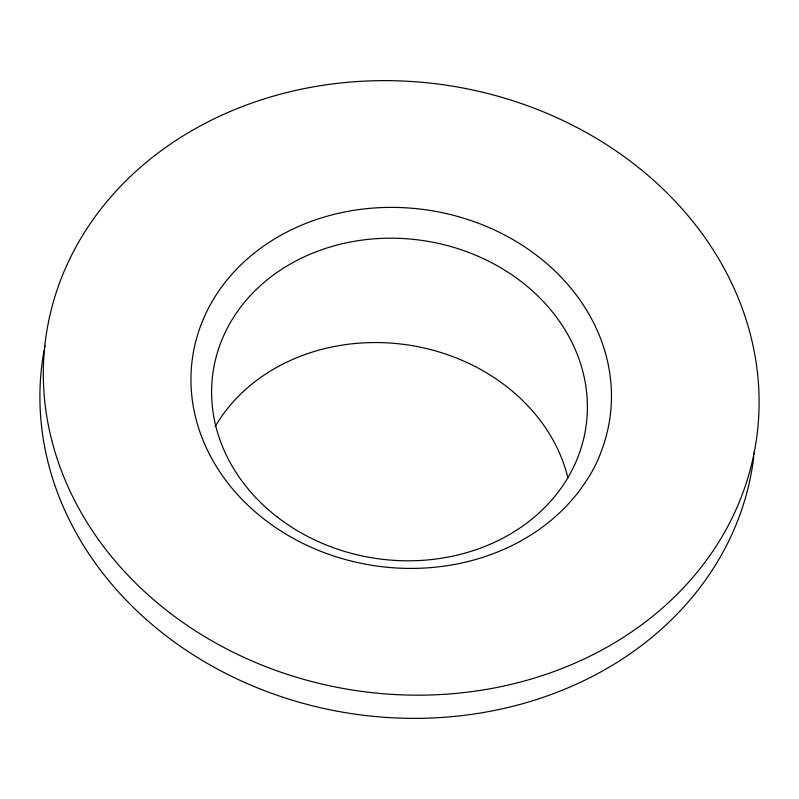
<?xml version="1.0" encoding="UTF-8"?>
<svg xmlns="http://www.w3.org/2000/svg" width="799" height="799" viewBox="0 0 799 799"><rect width="100%" height="100%" fill="white"/><g stroke="black" fill="none" stroke-linecap="round" stroke-linejoin="round"><path stroke-width="1.2" d="M753.777 456.808A358.931 306.037 8.4 0 1 352.059 713.697A358.931 306.037 8.4 0 1 44.095 350.232M44.524 347.915A358.931 306.037 8.4 0 1 44.974 345.607M754.416 450.956A358.931 306.037 8.4 0 1 754.046 454.471M215.131 426.656A188.444 160.669 8.4 0 1 406.941 344.818A188.444 160.669 8.4 0 1 567.889 477.722M584.618 483.365L577.647 493.273L569.627 502.551A210.876 179.795 8.4 0 1 218.167 469.363A210.876 179.795 8.4 0 1 380.244 207.65A210.876 179.795 8.4 0 1 601.148 451.645A176.08 150.132 8.4 0 1 584.618 483.365M277.413 517.143A188.444 160.669 8.4 0 0 584.229 436.264A188.444 160.669 8.4 0 0 336.858 245.093A188.444 160.669 8.4 0 0 277.413 517.143M169.648 612.743A358.931 306.037 8.4 0 0 753.307 456.858A358.931 306.037 8.4 0 0 280.679 94.112A358.931 306.037 8.4 0 0 169.648 612.743"/></g></svg>
